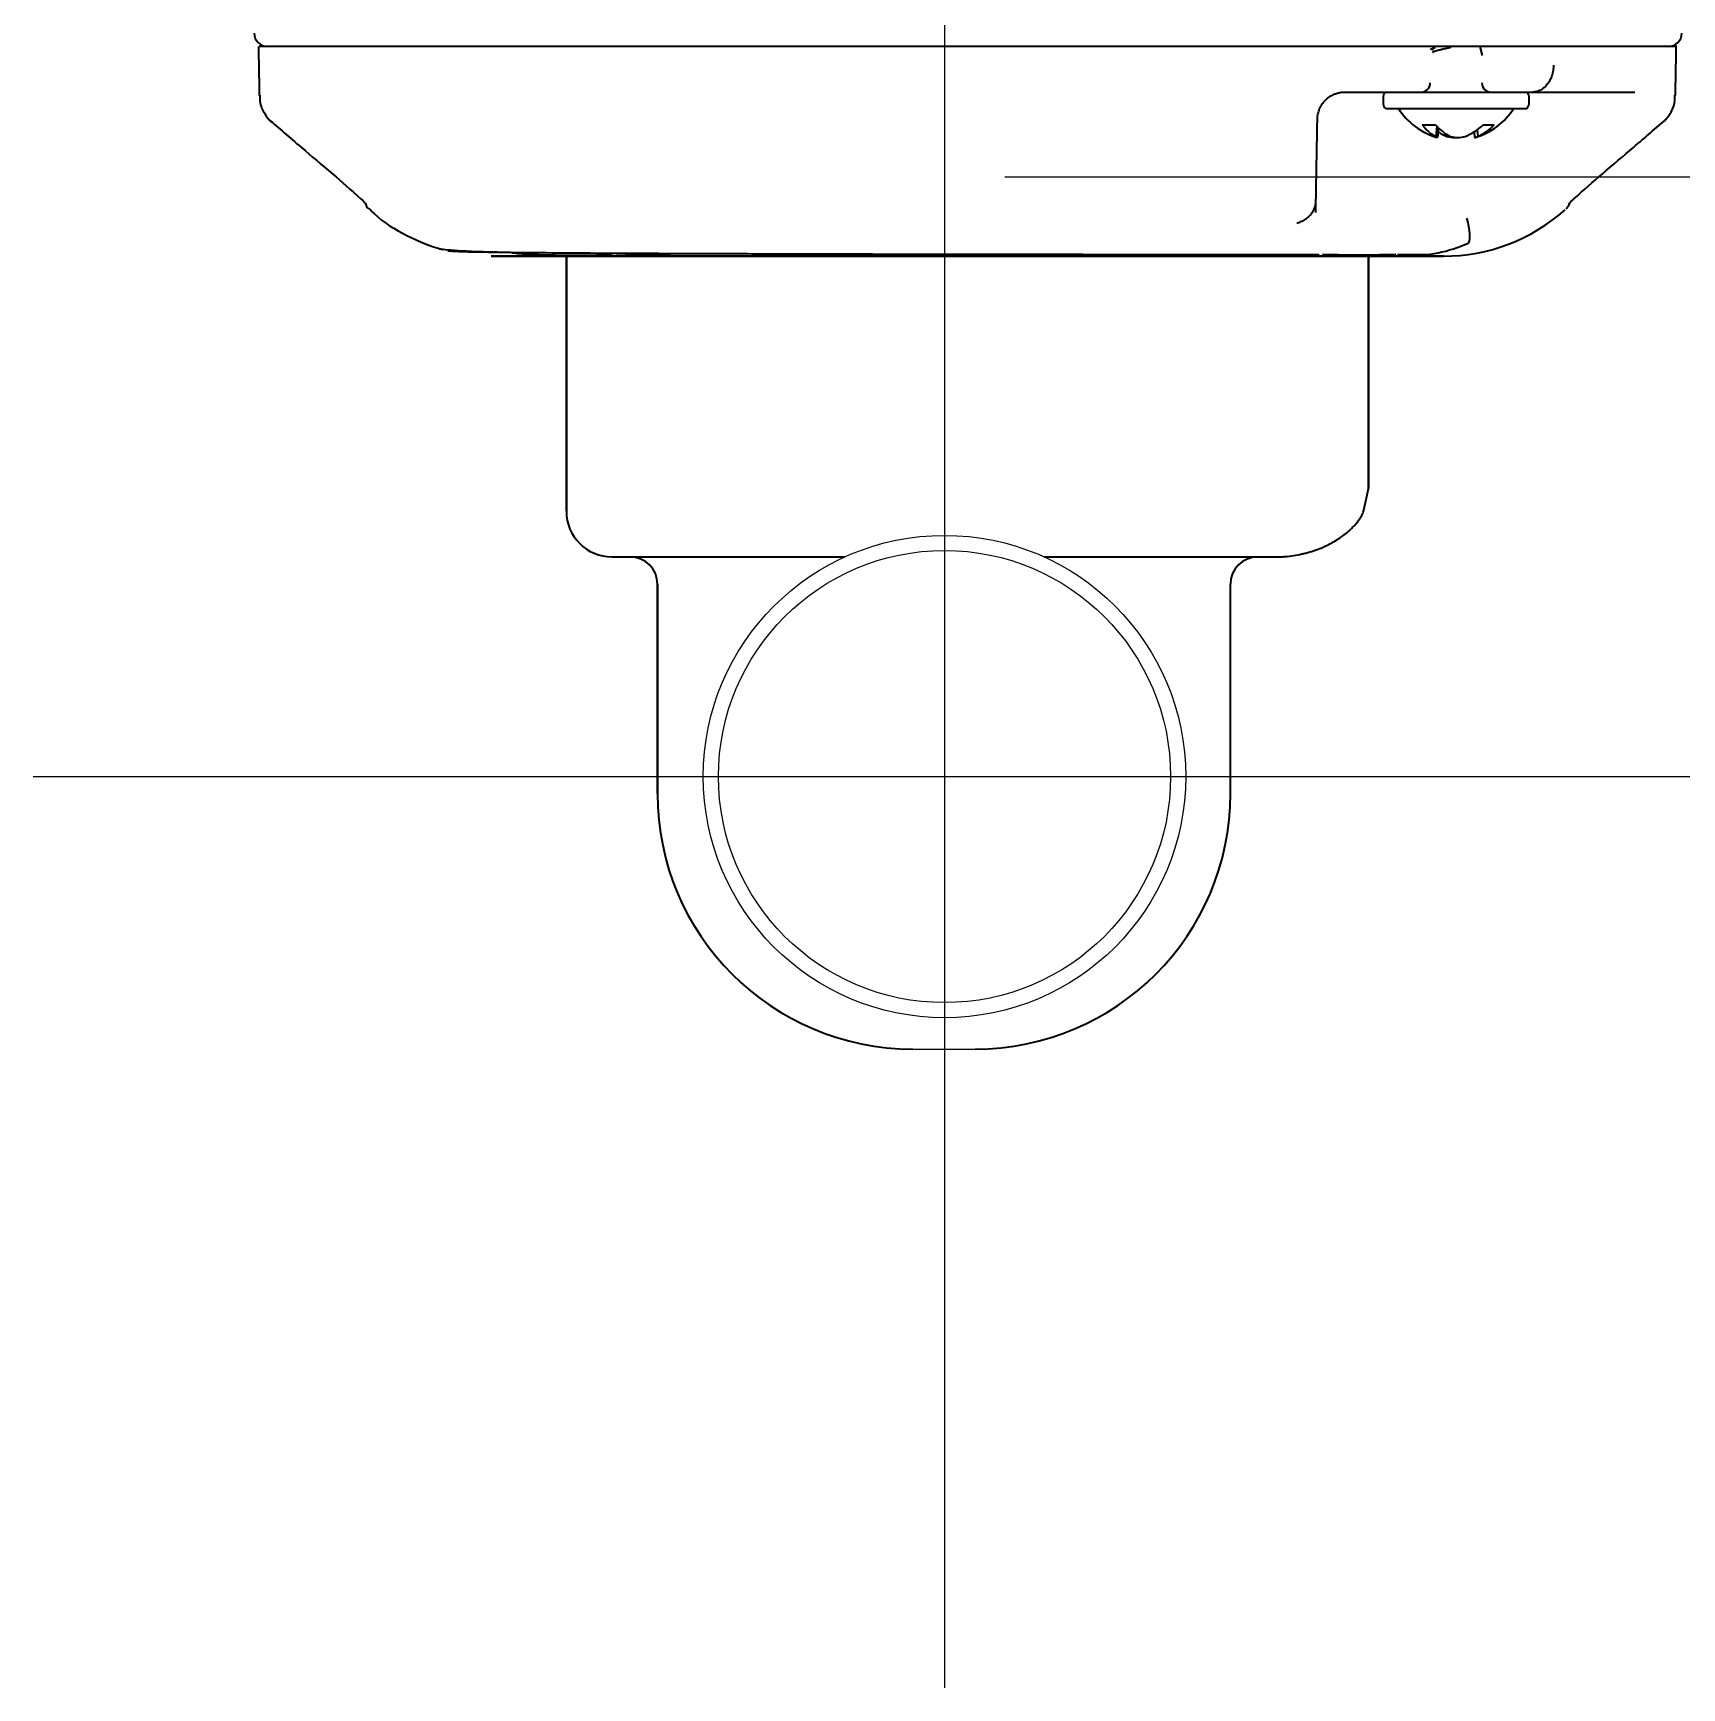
# Model space of a CAD drawing. Header units: inches. Extents: x 786 to 5755, y -850 to 3635.
# Drawn here: x 3433.9 to 3524.3, y 2372.1 to 2462.9 of the extents above; entities that cross this region are included whole.
import ezdxf

# ---------------------------------------------------------------- set-up
doc = ezdxf.new("R2010")
doc.units = ezdxf.units.IN
doc.layers.add('1', color=7, linetype='Continuous', true_color=0xffffff)

msp = doc.modelspace()

# ---------------------------------------------------------------- linework, layer by layer
at = {"color": 6}
for p, q in [((3483.853, 2472.1), (3483.853, 2372.1)), ((3433.853, 2422.1), (3533.853, 2422.1))]:
    msp.add_line(p, q, dxfattribs=at)
at = {"color": 4}
msp.add_line((3487.165, 2455.001), (3587.165, 2455.001), dxfattribs=at)
msp.add_line((3482.107, 2407.151), (3485.538, 2407.151))
for radius in [13.231, 12.403]:
    msp.add_circle((3483.853, 2422.1), radius)
at = {"layer": '1', "color": 7, "linetype": 'Continuous', "lineweight": 35}
for p, q in [((3467.087, 2462.151), (3447.06, 2462.151)), ((3495.908, 2462.151), (3483.912, 2462.151)), ((3518.357, 2462.151), (3495.908, 2462.151)), ((3510.671, 2462.151), (3510.614, 2461.94)), ((3513.366, 2461.651), (3513.232, 2462.151)), ((3446.263, 2459.475), (3446.262, 2459.479)), ((3523.952, 2459.475), (3523.953, 2459.479)), ((3507.919, 2459.401), (3507.919, 2459.001)), ((3508.069, 2458.751), (3515.769, 2458.751)), ((3515.919, 2459.001), (3515.919, 2459.401)), ((3446.942, 2458.007), (3446.941, 2458.007)), ((3510.856, 2457.778), (3510.8, 2457.218)), ((3510.956, 2457.677), (3510.904, 2457.152)), ((3523.273, 2458.007), (3523.274, 2458.007)), ((3511.418, 2457.323), (3511.417, 2457.218)), ((3511.83, 2457.176), (3511.83, 2457.152)), ((3511.83, 2457.152), (3511.919, 2457.163)), ((3512.903, 2457.463), (3512.934, 2457.152)), ((3513.072, 2457.58), (3513.108, 2457.218)), ((3463.107, 2450.651), (3463.107, 2436.651)), ((3463.107, 2436.651), (3463.107, 2450.651)), ((3507.107, 2437.909), (3507.107, 2450.651)), ((3507.107, 2450.651), (3507.107, 2437.909)), ((3507.107, 2438.021), (3507.106, 2438.105)), ((3465.607, 2434.151), (3478.392, 2434.151)), ((3465.607, 2434.151), (3478.392, 2434.151)), ((3489.315, 2434.151), (3497.181, 2434.151)), ((3489.315, 2434.151), (3502.038, 2434.151)), ((3468.107, 2432.651), (3468.107, 2421.151)), ((3468.107, 2421.151), (3468.107, 2432.651)), ((3499.538, 2421.151), (3499.538, 2432.651))]:
    msp.add_line(p, q, dxfattribs=at)
for centre, radius, start, end in [((3446.723, 2462.901), 0.75, 181, 270), ((3523.556, 2462.901), 0.75, 270, 359), ((3508.202, 2459.401), 0.283, 118.07249, 180), ((3510.004, 2460.151), 0.5, 270, 0), ((3513.834, 2460.151), 0.5, 180, 270), ((3515.636, 2459.401), 0.283, 0, 61.92751), ((3508.202, 2459.001), 0.283, 180, 241.92751), ((3511.919, 2460.751), 3.74, 212.32411, 253.60756), ((3511.919, 2460.751), 3.74, 286.39244, 327.67589), ((3515.636, 2459.001), 0.283, 298.07249, 0), ((3465.607, 2436.651), 2.5, 180, 270), ((3466.607, 2432.651), 1.5, 0, 90), ((3501.038, 2432.651), 1.5, 90, 180), ((3482.107, 2421.151), 14, 180, 270), ((3482.107, 2421.151), 14, 180, 270), ((3485.538, 2421.151), 14, 270, 0)]:
    msp.add_arc(centre, radius, start, end, dxfattribs=at)
for centre, major_axis, ratio, start_param, end_param in [((3511.688, 2460.772), (0.346, 3.712), 0.627676, 2.529365, 2.902086), ((3512.143, 2460.772), (0.356, -3.711), 0.654345, 5.549803, 5.922525), ((3511.732, 2460.772), (0.426, 3.704), 0.775115, 3.528514, 3.901235), ((3512.114, 2460.772), (0.409, -3.706), 0.752737, 0.215025, 0.587746), ((3511.328, 2460.809), (0.36, 3.672), 0.257668, 2.955348, 3.072213), ((3512.106, 2460.772), (0.426, -3.704), 0.775115, 5.720567, 5.896264), ((3512.077, 2460.809), (1.267, -3.465), 0.961631, 5.733637, 5.850503), ((3512.177, 2460.809), (0.806, -3.6), 0.902278, 5.872372, 5.989237), ((3511.761, 2460.809), (1.267, 3.465), 0.961631, 3.574275, 3.691141), ((3512.473, 2460.809), (0.383, -3.669), 0.420739, 0.050717, 0.167582), ((3511.231, 2460.651), (0, 10), 0.999998, 3.14138, 3.87132), ((3512.085, 2452.76), (0.454, -1.43), 0.265232, 0.159057, 1.46792), ((3509.205, 2460.651), (0, 10), 0.911652, 3.141593, 3.522344)]:
    msp.add_ellipse(centre, major_axis=major_axis, ratio=ratio, start_param=start_param, end_param=end_param, dxfattribs=at)
for points in [[(3446.216, 2462.151), (3446.263, 2459.473)], [(3523.952, 2459.473), (3523.999, 2462.151)], [(3468.512, 2450.743), (3465.844, 2450.774)], [(3508.705, 2450.737), (3510.344, 2450.737)]]:
    msp.add_open_spline(points, degree=1, dxfattribs=at)
for points, knots in [([(3517.314, 2462.151), (3514.452, 2462.151), (3507.058, 2462.151), (3492.626, 2462.151), (3477.056, 2462.151), (3462.716, 2462.151), (3451.79, 2462.151), (3446.987, 2462.151), (3446.264, 2462.151), (3446.249, 2462.151)], [0, 0, 0, 0, 0.154718, 0.309436, 0.464154, 0.618872, 0.77359, 0.928308, 1, 1, 1, 1]), ([(3510.523, 2461.981), (3510.551, 2462.004), (3510.623, 2462.043), (3510.733, 2462.082), (3510.783, 2462.097)], [0, 0, 0, 0, 0.601866, 1, 1, 1, 1]), ([(3510.622, 2461.835), (3510.628, 2461.839), (3510.634, 2461.843), (3510.657, 2461.856), (3510.696, 2461.875), (3510.746, 2461.894), (3510.787, 2461.908), (3510.802, 2461.913), (3510.832, 2461.923), (3510.848, 2461.928), (3510.896, 2461.942), (3510.931, 2461.952), (3511.005, 2461.971), (3511.044, 2461.981), (3511.106, 2461.996), (3511.127, 2462.001), (3511.17, 2462.011), (3511.192, 2462.016), (3511.258, 2462.03), (3511.304, 2462.04), (3511.399, 2462.06), (3511.447, 2462.07), (3511.547, 2462.09), (3511.598, 2462.1), (3511.65, 2462.11)], [0, 0, 0, 0, 0.042222, 0.042222, 0.148642, 0.255062, 0.255062, 0.308271, 0.308271, 0.361481, 0.361481, 0.467901, 0.467901, 0.574321, 0.574321, 0.627531, 0.627531, 0.680741, 0.680741, 0.78716, 0.78716, 0.89358, 0.89358, 1, 1, 1, 1]), ([(3524.031, 2462.151), (3524.049, 2462.151), (3523.282, 2462.151), (3520.174, 2462.151), (3517.314, 2462.151)], [0, 0, 0, 0, 0.349223, 1, 1, 1, 1]), ([(3517.268, 2461.125), (3517.266, 2461.027), (3517.258, 2460.93), (3517.234, 2460.789), (3517.225, 2460.742), (3517.208, 2460.672), (3517.202, 2460.649), (3517.189, 2460.603), (3517.182, 2460.581), (3517.145, 2460.469), (3517.109, 2460.384), (3517.057, 2460.284), (3517.046, 2460.264), (3517.023, 2460.226), (3517.012, 2460.206), (3516.975, 2460.15), (3516.95, 2460.114), (3516.871, 2460.013), (3516.813, 2459.952), (3516.735, 2459.885), (3516.719, 2459.872), (3516.687, 2459.847), (3516.671, 2459.835), (3516.621, 2459.801), (3516.554, 2459.76), (3516.484, 2459.728), (3516.431, 2459.707), (3516.404, 2459.697), (3516.376, 2459.689), (3516.358, 2459.684), (3516.349, 2459.681), (3516.267, 2459.66), (3516.193, 2459.651), (3516.119, 2459.651)], [0, 0, 0, 0, 0.125, 0.125, 0.1875, 0.1875, 0.21875, 0.21875, 0.25, 0.25, 0.375, 0.375, 0.40625, 0.40625, 0.4375, 0.4375, 0.5, 0.5, 0.625, 0.625, 0.65625, 0.65625, 0.6875, 0.6875, 0.75, 0.8125, 0.8125, 0.84375, 0.859375, 0.859375, 0.875, 0.875, 1, 1, 1, 1]), ([(3446.297, 2459.476), (3446.285, 2459.333), (3446.295, 2458.972), (3446.527, 2458.468), (3446.803, 2458.115), (3446.949, 2458.005), (3446.975, 2457.987)], [0, 0, 0, 0, 0.236229, 0.616362, 0.935534, 1, 1, 1, 1]), ([(3504.487, 2458.86), (3504.524, 2458.927), (3504.564, 2458.99), (3504.652, 2459.108), (3504.7, 2459.163), (3504.776, 2459.239), (3504.803, 2459.264), (3504.856, 2459.31), (3504.884, 2459.332), (3504.967, 2459.394), (3505.024, 2459.43), (3505.112, 2459.479), (3505.141, 2459.494), (3505.201, 2459.522), (3505.231, 2459.535), (3505.322, 2459.571), (3505.383, 2459.59), (3505.505, 2459.621), (3505.566, 2459.632), (3505.657, 2459.643), (3505.688, 2459.646), (3505.749, 2459.65), (3505.779, 2459.651), (3505.809, 2459.651)], [0, 0, 0, 0, 0.125, 0.125, 0.25, 0.25, 0.3125, 0.3125, 0.375, 0.375, 0.5, 0.5, 0.5625, 0.5625, 0.625, 0.625, 0.75, 0.75, 0.875, 0.875, 0.9375, 0.9375, 1, 1, 1, 1]), ([(3505.809, 2459.651), (3506.307, 2459.651), (3506.798, 2459.651), (3507.765, 2459.651), (3508.242, 2459.651), (3508.946, 2459.651), (3509.296, 2459.651), (3509.641, 2459.651), (3509.87, 2459.651), (3509.985, 2459.651), (3510.552, 2459.651), (3511.44, 2459.651), (3512.708, 2459.651), (3513.511, 2459.651), (3514.293, 2459.651), (3514.674, 2459.651), (3515.413, 2459.651), (3515.771, 2459.651), (3516.119, 2459.651)], [0, 0, 0, 0, 0.125, 0.125, 0.25, 0.25, 0.3125, 0.34375, 0.34375, 0.375, 0.375, 0.5, 0.625, 0.75, 0.75, 0.875, 0.875, 1, 1, 1, 1]), ([(3516.119, 2459.651), (3516.465, 2459.651), (3516.798, 2459.651), (3517.434, 2459.651), (3518.042, 2459.651), (3518.871, 2459.651), (3519.369, 2459.651), (3519.722, 2459.651), (3519.837, 2459.651), (3520.003, 2459.651), (3520.057, 2459.651), (3520.165, 2459.651), (3520.428, 2459.651), (3520.668, 2459.651), (3521.022, 2459.651), (3521.184, 2459.651), (3521.48, 2459.651), (3521.614, 2459.651), (3521.733, 2459.651)], [0, 0, 0, 0, 0.125, 0.125, 0.25, 0.375, 0.5, 0.5, 0.5625, 0.5625, 0.59375, 0.59375, 0.625, 0.75, 0.75, 0.875, 0.875, 1, 1, 1, 1]), ([(3523.245, 2457.988), (3523.392, 2458.108), (3523.658, 2458.409), (3523.921, 2458.958), (3523.93, 2459.333), (3523.918, 2459.476)], [0, 0, 0, 0, 0.349413, 0.763284, 1, 1, 1, 1]), ([(3504.31, 2458.177), (3504.311, 2458.255), (3504.318, 2458.335), (3504.341, 2458.457), (3504.35, 2458.499), (3504.372, 2458.582), (3504.386, 2458.625), (3504.401, 2458.668)], [0, 0, 0, 0, 0.5, 0.5, 0.75, 0.75, 1, 1, 1, 1]), ([(3504.401, 2458.668), (3504.405, 2458.676), (3504.408, 2458.687), (3504.416, 2458.705), (3504.418, 2458.712), (3504.424, 2458.726), (3504.427, 2458.733), (3504.434, 2458.75), (3504.438, 2458.759), (3504.445, 2458.773), (3504.447, 2458.778), (3504.451, 2458.788), (3504.454, 2458.793), (3504.461, 2458.808), (3504.466, 2458.818), (3504.474, 2458.834), (3504.477, 2458.839), (3504.482, 2458.85), (3504.485, 2458.855), (3504.487, 2458.86)], [0, 0, 0, 0, 0.25, 0.25, 0.375, 0.375, 0.5, 0.5, 0.625, 0.625, 0.6875, 0.6875, 0.75, 0.75, 0.875, 0.875, 0.9375, 0.9375, 1, 1, 1, 1]), ([(3446.775, 2458.154), (3447.31, 2457.691), (3448.389, 2456.762), (3450.129, 2455.292), (3451.343, 2454.247), (3452.015, 2453.621), (3452.096, 2453.545)], [0, 0, 0, 0, 0.396386, 0.715268, 0.965955, 1, 1, 1, 1]), ([(3504.231, 2453.668), (3504.243, 2454.368), (3504.256, 2455.095), (3504.276, 2456.223), (3504.282, 2456.605), (3504.296, 2457.382), (3504.303, 2457.777), (3504.31, 2458.177)], [0, 0, 0, 0, 0.5, 0.5, 0.75, 0.75, 1, 1, 1, 1]), ([(3510.066, 2457.859), (3510.091, 2457.859), (3510.116, 2457.859), (3510.168, 2457.86), (3510.194, 2457.86), (3510.249, 2457.86), (3510.277, 2457.86), (3510.334, 2457.86), (3510.364, 2457.86), (3510.454, 2457.86), (3510.516, 2457.86), (3510.614, 2457.86), (3510.647, 2457.86), (3510.714, 2457.859), (3510.747, 2457.859), (3510.782, 2457.859)], [0, 0, 0, 0, 0.125, 0.125, 0.25, 0.25, 0.375, 0.375, 0.5, 0.5, 0.75, 0.75, 0.875, 0.875, 1, 1, 1, 1]), ([(3513.4, 2457.859), (3513.431, 2457.859), (3513.461, 2457.859), (3513.52, 2457.86), (3513.577, 2457.86), (3513.632, 2457.86), (3513.685, 2457.86), (3513.711, 2457.86), (3513.787, 2457.86), (3513.834, 2457.86), (3513.9, 2457.86), (3513.922, 2457.86), (3513.963, 2457.859), (3513.982, 2457.859), (3514.001, 2457.859)], [0, 0, 0, 0, 0.125, 0.125, 0.25, 0.375, 0.375, 0.5, 0.5, 0.75, 0.75, 0.875, 0.875, 1, 1, 1, 1]), ([(3518.079, 2453.508), (3518.174, 2453.597), (3518.859, 2454.236), (3520.087, 2455.293), (3521.826, 2456.762), (3522.905, 2457.691), (3523.44, 2458.154)], [0, 0, 0, 0, 0.03946, 0.288739, 0.605832, 1, 1, 1, 1]), ([(3452.087, 2453.553), (3452.087, 2453.551), (3452.093, 2453.51), (3452.117, 2453.432), (3452.179, 2453.331), (3452.236, 2453.271), (3452.264, 2453.244)], [0, 0, 0, 0, 0.015221, 0.376363, 0.720438, 1, 1, 1, 1]), ([(3452.291, 2453.266), (3452.379, 2453.168), (3452.964, 2452.557), (3454.332, 2451.738), (3455.639, 2451.201), (3456.336, 2451.008)], [0, 0, 0, 0, 0.084001, 0.54377, 1, 1, 1, 1]), ([(3503.186, 2452.468), (3503.261, 2452.488), (3503.332, 2452.513), (3503.437, 2452.557), (3503.488, 2452.581), (3503.537, 2452.607), (3503.57, 2452.626), (3503.586, 2452.635), (3503.666, 2452.683), (3503.785, 2452.768), (3503.888, 2452.868), (3503.958, 2452.949), (3503.98, 2452.977), (3504.022, 2453.033), (3504.051, 2453.077), (3504.078, 2453.122), (3504.094, 2453.152), (3504.103, 2453.167), (3504.126, 2453.213), (3504.14, 2453.244), (3504.177, 2453.339), (3504.196, 2453.403), (3504.216, 2453.502), (3504.221, 2453.535), (3504.225, 2453.572), (3504.226, 2453.577), (3504.226, 2453.585), (3504.228, 2453.597), (3504.23, 2453.626), (3504.231, 2453.651), (3504.231, 2453.668)], [0, 0, 0, 0, 0.125, 0.125, 0.1875, 0.21875, 0.21875, 0.25, 0.25, 0.375, 0.5, 0.5, 0.5625, 0.5625, 0.625, 0.65625, 0.65625, 0.6875, 0.6875, 0.75, 0.75, 0.875, 0.875, 0.9375, 0.9375, 0.945312, 0.945312, 0.953125, 0.96875, 1, 1, 1, 1]), ([(3504.22, 2453.039), (3504.222, 2453.129), (3504.223, 2453.227), (3504.227, 2453.436), (3504.229, 2453.548), (3504.231, 2453.668)], [0, 0, 0, 0, 0.5, 0.5, 1, 1, 1, 1]), ([(3518.127, 2453.554), (3518.123, 2453.527), (3518.117, 2453.499), (3518.078, 2453.387), (3518.02, 2453.306), (3517.934, 2453.23)], [0, 0, 0, 0, 0.237868, 0.237868, 1, 1, 1, 1]), ([(3456.132, 2451.069), (3456.205, 2451.031), (3456.983, 2450.961), (3458.536, 2450.895), (3459.977, 2450.869), (3460.051, 2450.867)], [0, 0, 0, 0, 0.48792, 0.973979, 1, 1, 1, 1]), ([(3456.6, 2450.942), (3456.692, 2450.931), (3457.084, 2450.91), (3458.335, 2450.882), (3460.191, 2450.858), (3462.594, 2450.836), (3465.479, 2450.818), (3468.8, 2450.802), (3472.517, 2450.788), (3476.596, 2450.776), (3481.006, 2450.766), (3485.706, 2450.758), (3490.598, 2450.751), (3495.542, 2450.746), (3500.193, 2450.742), (3503.222, 2450.74), (3504.395, 2450.739), (3504.399, 2450.739)], [0, 0, 0, 0, 0.063042, 0.126786, 0.191625, 0.257913, 0.325761, 0.395108, 0.465802, 0.537641, 0.610438, 0.684265, 0.759713, 0.837433, 0.91752, 0.999693, 1, 1, 1, 1]), ([(3509.205, 2450.651), (3508.716, 2450.651), (3507.587, 2450.651), (3505.415, 2450.651), (3502.846, 2450.651), (3499.952, 2450.651), (3496.833, 2450.651), (3493.538, 2450.651), (3490.187, 2450.651), (3486.948, 2450.651), (3483.843, 2450.651), (3480.775, 2450.651), (3477.659, 2450.651), (3474.469, 2450.651), (3471.284, 2450.651), (3468.279, 2450.651), (3465.635, 2450.651), (3463.456, 2450.651), (3461.739, 2450.651), (3460.437, 2450.651), (3459.513, 2450.651), (3459.034, 2450.651), (3458.97, 2450.651), (3458.989, 2450.651)], [0, 0, 0, 0, 0.048227, 0.096454, 0.14468, 0.192907, 0.241134, 0.289361, 0.337587, 0.385814, 0.434041, 0.482268, 0.530495, 0.578721, 0.626948, 0.675175, 0.723402, 0.771628, 0.819855, 0.868082, 0.916309, 0.964536, 1, 1, 1, 1]), ([(3458.989, 2450.651), (3458.996, 2450.651), (3459.059, 2450.651), (3459.425, 2450.651), (3460.434, 2450.651), (3461.96, 2450.651), (3463.967, 2450.651), (3466.406, 2450.651), (3468.249, 2450.651), (3469.232, 2450.651)], [0, 0, 0, 0, 0.042242, 0.201868, 0.361495, 0.521121, 0.680747, 0.840374, 1, 1, 1, 1]), ([(3460.109, 2450.838), (3460.256, 2450.822), (3460.4, 2450.807), (3460.636, 2450.787), (3460.73, 2450.779), (3460.868, 2450.769), (3460.914, 2450.766), (3461.005, 2450.761), (3461.05, 2450.758), (3461.272, 2450.745), (3461.44, 2450.739), (3461.599, 2450.734)], [0, 0, 0, 0, 0.269206, 0.269206, 0.451905, 0.451905, 0.543254, 0.543254, 0.634603, 0.634603, 1, 1, 1, 1]), ([(3461.599, 2450.734), (3461.942, 2450.724), (3462.284, 2450.717), (3462.964, 2450.709), (3463.301, 2450.707), (3463.972, 2450.707), (3464.306, 2450.709), (3464.968, 2450.717), (3465.297, 2450.724), (3465.624, 2450.734)], [0, 0, 0, 0, 0.25, 0.25, 0.5, 0.5, 0.75, 0.75, 1, 1, 1, 1]), ([(3469.232, 2450.651), (3469.82, 2450.651), (3470.422, 2450.651), (3471.655, 2450.651), (3472.285, 2450.651), (3473.574, 2450.651), (3474.232, 2450.651), (3474.989, 2450.651), (3475.074, 2450.651), (3475.243, 2450.651), (3475.328, 2450.651), (3475.583, 2450.651), (3475.753, 2450.651), (3476.264, 2450.651), (3476.606, 2450.651), (3477.634, 2450.651), (3478.322, 2450.651), (3479.706, 2450.651), (3480.401, 2450.651), (3481.797, 2450.651), (3482.499, 2450.651), (3483.38, 2450.651), (3483.644, 2450.651), (3483.91, 2450.651), (3484.086, 2450.651), (3484.175, 2450.651), (3484.617, 2450.651), (3484.969, 2450.651), (3486.018, 2450.651), (3486.71, 2450.651), (3488.079, 2450.651), (3488.757, 2450.651), (3490.1, 2450.651), (3490.765, 2450.651), (3491.506, 2450.651), (3491.588, 2450.651), (3491.752, 2450.651), (3491.997, 2450.651), (3492.24, 2450.651), (3492.725, 2450.651), (3493.045, 2450.651), (3493.995, 2450.651), (3494.616, 2450.651), (3495.836, 2450.651), (3496.435, 2450.651), (3497.611, 2450.651), (3498.188, 2450.651), (3499.038, 2450.651), (3499.319, 2450.651), (3499.666, 2450.651), (3499.735, 2450.651), (3499.873, 2450.651), (3499.942, 2450.651), (3500.148, 2450.651), (3500.285, 2450.651), (3500.962, 2450.651), (3501.487, 2450.651), (3502.506, 2450.651), (3503.001, 2450.651), (3503.957, 2450.651), (3504.42, 2450.651), (3505.312, 2450.651), (3505.742, 2450.651), (3506.566, 2450.651), (3506.961, 2450.651), (3507.429, 2450.651), (3507.522, 2450.651), (3507.659, 2450.651), (3507.704, 2450.651), (3507.794, 2450.651), (3508.017, 2450.651), (3508.23, 2450.651), (3508.723, 2450.651), (3509.027, 2450.651), (3509.581, 2450.651), (3509.831, 2450.651), (3510.275, 2450.651), (3510.469, 2450.651), (3510.651, 2450.651), (3510.671, 2450.651), (3510.71, 2450.651), (3510.729, 2450.651), (3510.784, 2450.651), (3510.887, 2450.651), (3510.972, 2450.651), (3511.117, 2450.651), (3511.18, 2450.651), (3511.224, 2450.651), (3511.231, 2450.651), (3511.231, 2450.651)], [0, 0, 0, 0, 0.036437, 0.036437, 0.072873, 0.072873, 0.10931, 0.10931, 0.113865, 0.113865, 0.118419, 0.118419, 0.127528, 0.127528, 0.145747, 0.145747, 0.182183, 0.182183, 0.21862, 0.21862, 0.255056, 0.255056, 0.264166, 0.26872, 0.26872, 0.273275, 0.273275, 0.291493, 0.291493, 0.32793, 0.32793, 0.364366, 0.364366, 0.400803, 0.400803, 0.405358, 0.405358, 0.409912, 0.419021, 0.419021, 0.43724, 0.43724, 0.473676, 0.473676, 0.510113, 0.510113, 0.54655, 0.54655, 0.564768, 0.564768, 0.569323, 0.569323, 0.573877, 0.573877, 0.582986, 0.582986, 0.619423, 0.619423, 0.65586, 0.65586, 0.692296, 0.692296, 0.728733, 0.728733, 0.765169, 0.765169, 0.774279, 0.774279, 0.778833, 0.778833, 0.783388, 0.801606, 0.801606, 0.838043, 0.838043, 0.874479, 0.874479, 0.910916, 0.910916, 0.915471, 0.915471, 0.920025, 0.920025, 0.929134, 0.947353, 0.947353, 0.983789, 0.983789, 1, 1, 1, 1]), ([(3508.616, 2450.734), (3508.272, 2450.724), (3507.931, 2450.717), (3507.251, 2450.709), (3506.913, 2450.707), (3506.242, 2450.707), (3505.909, 2450.709), (3505.247, 2450.717), (3504.918, 2450.724), (3504.591, 2450.734)], [0, 0, 0, 0, 0.25, 0.25, 0.5, 0.5, 0.75, 0.75, 1, 1, 1, 1]), ([(3510.9, 2450.651), (3510.945, 2450.651), (3510.985, 2450.651), (3511.117, 2450.651), (3511.18, 2450.651), (3511.241, 2450.651), (3511.238, 2450.651), (3511.167, 2450.651), (3511.098, 2450.651), (3510.981, 2450.651), (3510.968, 2450.651), (3510.94, 2450.651), (3510.925, 2450.651), (3510.88, 2450.651), (3510.848, 2450.651), (3510.746, 2450.651), (3510.67, 2450.651), (3510.418, 2450.651), (3510.219, 2450.651), (3509.759, 2450.651), (3509.498, 2450.651), (3509.205, 2450.651)], [0, 0, 0, 0, 0.057806, 0.057806, 0.214838, 0.214838, 0.371871, 0.371871, 0.528903, 0.528903, 0.548532, 0.548532, 0.568161, 0.568161, 0.607419, 0.607419, 0.685935, 0.685935, 0.842968, 0.842968, 1, 1, 1, 1]), ([(3502.038, 2434.151), (3502.122, 2434.151), (3502.205, 2434.153), (3502.37, 2434.159), (3502.451, 2434.164), (3502.692, 2434.183), (3502.85, 2434.202), (3503.158, 2434.248), (3503.309, 2434.277), (3503.494, 2434.318), (3503.53, 2434.326), (3503.603, 2434.344), (3503.64, 2434.353), (3503.748, 2434.381), (3503.819, 2434.401), (3504.029, 2434.463), (3504.164, 2434.508), (3504.427, 2434.605), (3504.554, 2434.656), (3504.738, 2434.739), (3504.798, 2434.767), (3504.916, 2434.824), (3505.089, 2434.912), (3505.25, 2435.005), (3505.558, 2435.195), (3505.742, 2435.328), (3505.928, 2435.481), (3505.948, 2435.498), (3505.989, 2435.533), (3506.008, 2435.55), (3506.067, 2435.601), (3506.179, 2435.705), (3506.279, 2435.807), (3506.465, 2436.012), (3506.569, 2436.146), (3506.677, 2436.309), (3506.697, 2436.341), (3506.736, 2436.405), (3506.754, 2436.437), (3506.806, 2436.53), (3506.835, 2436.592), (3507.107, 2437.909)], [0, 0, 0, 0, 0.03125, 0.03125, 0.0625, 0.0625, 0.125, 0.125, 0.1875, 0.1875, 0.203125, 0.203125, 0.21875, 0.21875, 0.25, 0.25, 0.3125, 0.3125, 0.375, 0.375, 0.40625, 0.40625, 0.4375, 0.5, 0.5, 0.625, 0.625, 0.640625, 0.640625, 0.65625, 0.65625, 0.6875, 0.75, 0.75, 0.875, 0.875, 0.90625, 0.90625, 0.9375, 0.9375, 1, 1, 1, 1])]:
    msp.add_open_spline(points, degree=3, knots=knots, dxfattribs=at)
msp.add_rational_spline([(3468.511, 2450.733), (3468.751, 2450.678), (3468.992, 2450.651), (3469.231, 2450.651)], [1.04662396383, 1.05643448959, 1.06779324948, 1.08070024348], degree=3, dxfattribs=at)

doc.saveas('drawing.dxf')
